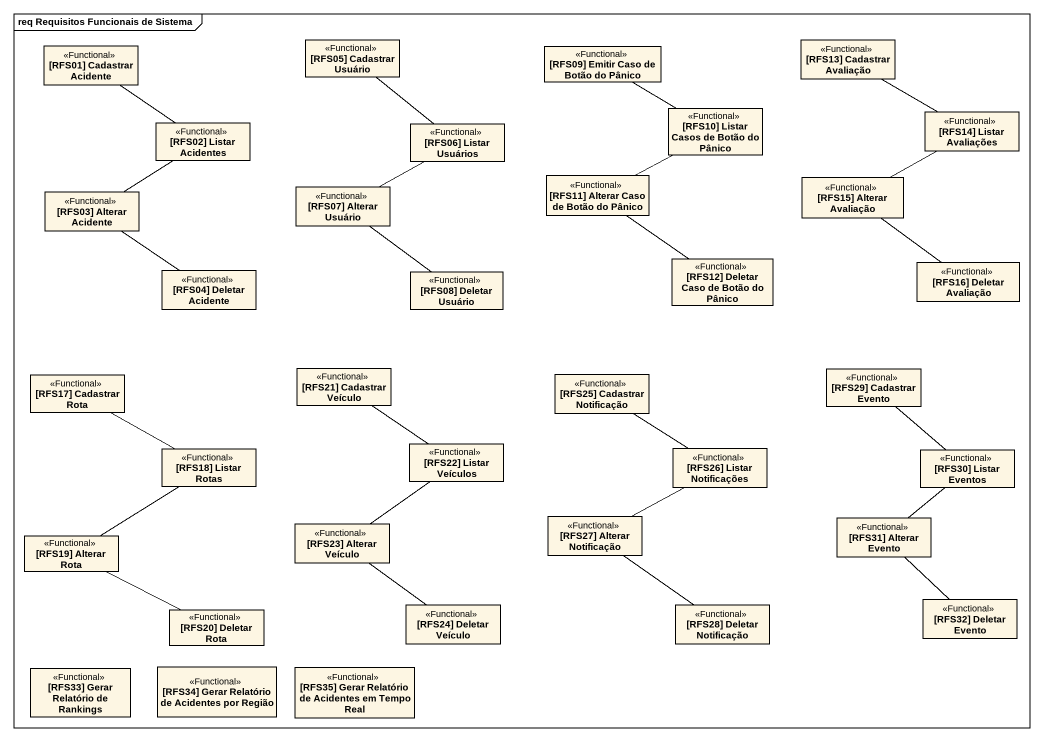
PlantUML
@startuml
mainframe req Requisitos Funcionais de Sistema
hide circle
hide empty members
class "[RFS05] Cadastrar Usuário" as RFS05_Cadastrar_Usuário <<Functional>>
class "[RFS13] Cadastrar Avaliação" as RFS13_Cadastrar_Avaliação <<Functional>>
class "[RFS01] Cadastrar Acidente" as RFS01_Cadastrar_Acidente <<Functional>>
class "[RFS09] Emitir Caso de Botão do Pânico" as RFS09_Emitir_Caso_de_Botão <<Functional>>
class "[RFS10] Listar Casos de Botão do Pânico" as RFS10_Listar_Casos_de_Botão <<Functional>>
class "[RFS14] Listar Avaliações" as RFS14_Listar_Avaliações <<Functional>>
class "[RFS02] Listar Acidentes" as RFS02_Listar_Acidentes <<Functional>>
class "[RFS06] Listar Usuários" as RFS06_Listar_Usuários <<Functional>>
class "[RFS03] Alterar Acidente" as RFS03_Alterar_Acidente <<Functional>>
class "[RFS07] Alterar Usuário" as RFS07_Alterar_Usuário <<Functional>>
class "[RFS11] Alterar Caso de Botão do Pânico" as RFS11_Alterar_Caso_de_Botão <<Functional>>
class "[RFS15] Alterar Avaliação" as RFS15_Alterar_Avaliação <<Functional>>
class "[RFS04] Deletar Acidente" as RFS04_Deletar_Acidente <<Functional>>
class "[RFS08] Deletar Usuário" as RFS08_Deletar_Usuário <<Functional>>
class "[RFS12] Deletar Caso de Botão do Pânico" as RFS12_Deletar_Caso_de_Botão <<Functional>>
class "[RFS16] Deletar Avaliação" as RFS16_Deletar_Avaliação <<Functional>>
class "[RFS17] Cadastrar Rota" as RFS17_Cadastrar_Rota <<Functional>>
class "[RFS21] Cadastrar Veículo" as RFS21_Cadastrar_Veículo <<Functional>>
class "[RFS25] Cadastrar Notificação" as RFS25_Cadastrar_Notificação <<Functional>>
class "[RFS29] Cadastrar Evento" as RFS29_Cadastrar_Evento <<Functional>>
class "[RFS18] Listar Rotas" as RFS18_Listar_Rotas <<Functional>>
class "[RFS22] Listar Veículos" as RFS22_Listar_Veículos <<Functional>>
class "[RFS26] Listar Notificações" as RFS26_Listar_Notificações <<Functional>>
class "[RFS30] Listar Eventos" as RFS30_Listar_Eventos <<Functional>>
class "[RFS19] Alterar Rota" as RFS19_Alterar_Rota <<Functional>>
class "[RFS23] Alterar Veículo" as RFS23_Alterar_Veículo <<Functional>>
class "[RFS27] Alterar Notificação" as RFS27_Alterar_Notificação <<Functional>>
class "[RFS31] Alterar Evento" as RFS31_Alterar_Evento <<Functional>>
class "[RFS20] Deletar Rota" as RFS20_Deletar_Rota <<Functional>>
class "[RFS24] Deletar Veículo" as RFS24_Deletar_Veículo <<Functional>>
class "[RFS28] Deletar Notificação" as RFS28_Deletar_Notificação <<Functional>>
class "[RFS32] Deletar Evento" as RFS32_Deletar_Evento <<Functional>>
class "[RFS33] Gerar Relatório de Rankings" as RFS33_Gerar_Relatório_de <<Functional>>
class "[RFS34] Gerar Relatório de Acidentes por Região" as RFS34_Gerar_Relatório_de <<Functional>>
class "[RFS35] Gerar Relatório de Acidentes em Tempo Real" as RFS35_Gerar_Relatório_de <<Functional>>
RFS05_Cadastrar_Usuário -- RFS06_Listar_Usuários
RFS13_Cadastrar_Avaliação -right- RFS14_Listar_Avaliações
RFS01_Cadastrar_Acidente -- RFS02_Listar_Acidentes
RFS09_Emitir_Caso_de_Botão -right- RFS10_Listar_Casos_de_Botão
RFS03_Alterar_Acidente -up- RFS02_Listar_Acidentes
RFS03_Alterar_Acidente -- RFS04_Deletar_Acidente
RFS07_Alterar_Usuário -right- RFS06_Listar_Usuários
RFS07_Alterar_Usuário -- RFS08_Deletar_Usuário
RFS11_Alterar_Caso_de_Botão -right- RFS10_Listar_Casos_de_Botão
RFS11_Alterar_Caso_de_Botão -- RFS12_Deletar_Caso_de_Botão
RFS15_Alterar_Avaliação -right- RFS14_Listar_Avaliações
RFS15_Alterar_Avaliação -- RFS16_Deletar_Avaliação
RFS17_Cadastrar_Rota -right- RFS18_Listar_Rotas
RFS21_Cadastrar_Veículo -- RFS22_Listar_Veículos
RFS25_Cadastrar_Notificação -- RFS26_Listar_Notificações
RFS29_Cadastrar_Evento -- RFS30_Listar_Eventos
RFS19_Alterar_Rota -up- RFS18_Listar_Rotas
RFS19_Alterar_Rota -right- RFS20_Deletar_Rota
RFS23_Alterar_Veículo -up- RFS22_Listar_Veículos
RFS23_Alterar_Veículo -- RFS24_Deletar_Veículo
RFS27_Alterar_Notificação -right- RFS26_Listar_Notificações
RFS27_Alterar_Notificação -- RFS28_Deletar_Notificação
RFS31_Alterar_Evento -up- RFS30_Listar_Eventos
RFS31_Alterar_Evento -- RFS32_Deletar_Evento
@enduml
